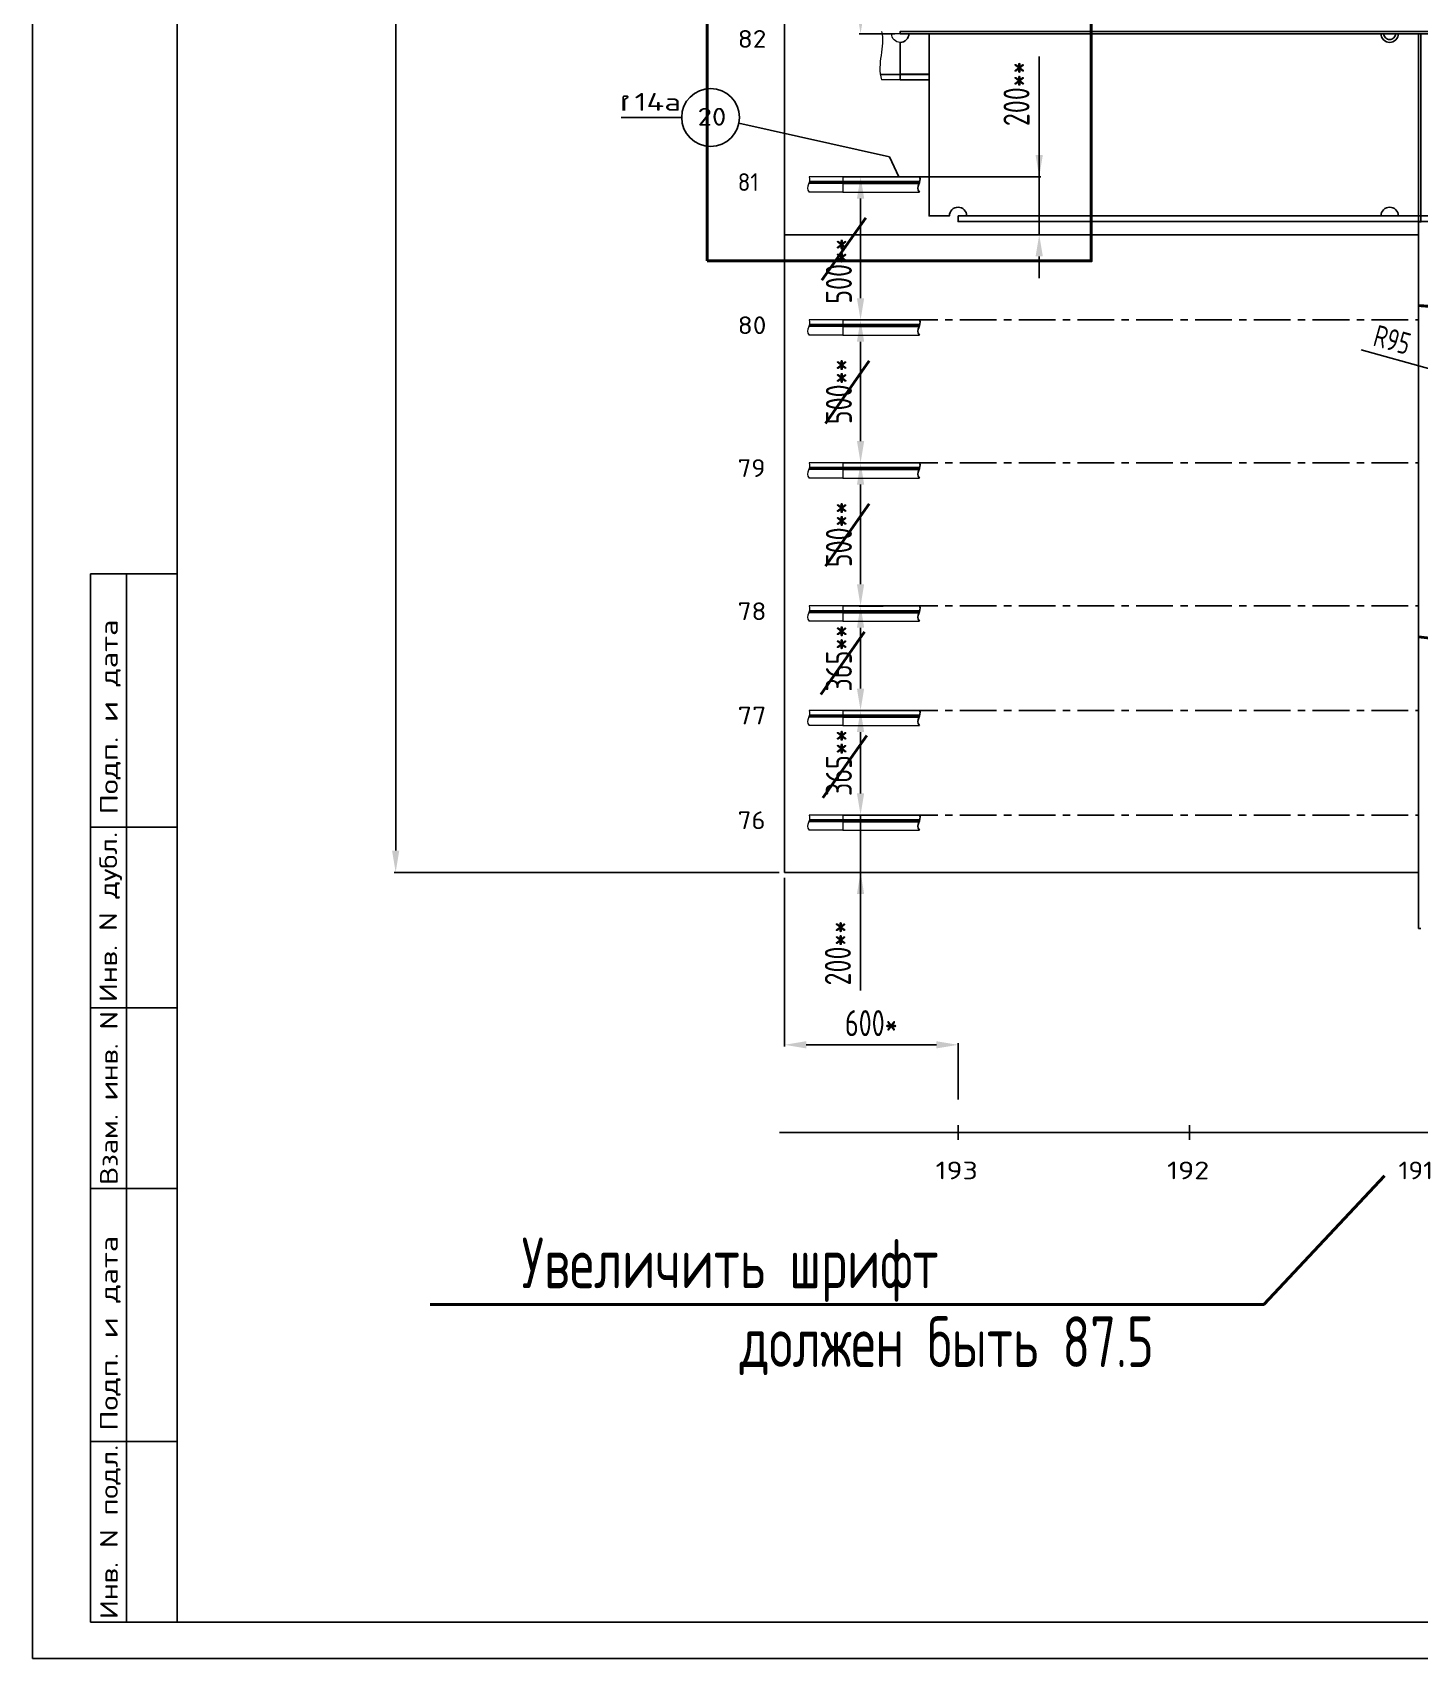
# Model space of a CAD drawing. Header units: millimetres. Extents: x -438477 to 631584, y 118817 to 676146.
# Drawn here: x 154777 to 159571, y 334009 to 339631 of the extents above; entities that cross this region are included whole.
import ezdxf
from ezdxf.enums import TextEntityAlignment as Align

# ---------------------------------------------------------------- set-up
doc = ezdxf.new("R2010")
doc.units = ezdxf.units.MM
doc.linetypes.add('AVEVASOLID', pattern=[7.5, 7.5])
doc.linetypes.add('CENTERX2', pattern=[20.32, 12.7, -2.54, 2.54, -2.54])
doc.layers.get('Defpoints').update_dxf_attribs({"linetype": 'CONTINUOUS'})
for name, color, linetype in [('-1203', 7, 'CONTINUOUS'), ('20_1', 1, 'CONTINUOUS'), ('20_FORMAT', 140, 'CONTINUOUS'), ('20_POZ', 4, 'CONTINUOUS'), ('20_TEXT', 1, 'CONTINUOUS')]:
    doc.layers.add(name, color=color, linetype=linetype)
doc.styles.add('SIMPLEX', font='simplex.shx', dxfattribs={"width": 0.7})
doc.linetypes.add('Шов_Монтажный', pattern='A,0.75,-0.0001,["/",Standard,S=1,R=0,X=0,Y=-0.5],0.75', length=1.5001)
doc.dimstyles.new('Lineyny', dxfattribs={"dimscale": 30, "dimtxt": 3, "dimasz": 2.5, "dimexe": 0.18, "dimexo": 0.625, "dimgap": 1, "dimtad": 1, "dimdec": 0, "dimlfac": -1, "dimzin": 0, "dimtxsty": 'SIMPLEX', "dimcen": 0, "dimdle": 0.38, "dimclrd": 2, "dimclre": 2, "dimclrt": 2, "dimadec": 0, "dimazin": 0, "dimtfac": 1, "dimtdec": 0, "dimtmove": 0, "dimatfit": 0, "dimfxl": 1, "dimtolj": 1, "dimtzin": 0, "dimlwd": -1, "dimarcsym": 0})

# ---------------------------------------------------------------- blocks, each defined once
blk = doc.blocks.new('*D6')
at = {"layer": '20_1', "color": 2, "lineweight": -2, "ltscale": 30, "transparency": 16777216}
for p, q in [((157357.6, 347028.2), (156027, 347028.2)), ((157357.6, 336727.2), (156027, 336727.2))]:
    blk.add_line(p, q, dxfattribs=at)
at = {"layer": '20_1', "color": 2, "ltscale": 30, "transparency": 16777216}
blk.add_line((156032.4, 346953.2), (156032.4, 336802.2), dxfattribs=at)
at = {"layer": '20_1', "color": 2, "ltscale": 25, "transparency": 16777216}
for points in [[(156044.9, 346953.2), (156019.9, 346953.2), (156032.4, 347028.2)], [(156019.9, 336802.2), (156044.9, 336802.2), (156032.4, 336727.2)]]:
    blk.add_solid(points, dxfattribs=at)
at = {"layer": 'Defpoints', "color": 0, "ltscale": 25, "transparency": 16777216}
for p in [(157376.4, 347028.2), (156032.4, 336727.2), (157376.4, 336727.2)]:
    blk.add_point(p, dxfattribs=at)
at = {"layer": '20_1', "color": 2, "ltscale": 25, "transparency": 16777216, "insert": (155955.5, 341877.7), "char_height": 90, "attachment_point": 5, "rotation": 90, "style": 'SIMPLEX'}
blk.add_mtext('\\A1;10300*', dxfattribs=at)
blk = doc.blocks.new('*D10')
at = {"layer": '20_1', "color": 2, "ltscale": 30, "transparency": 16777216}
for p, q in [((157639.4, 337000.4), (157639.4, 337075.4)), ((157639.4, 336727.2), (157639.4, 336925.4)), ((157639.4, 336727.2), (157639.4, 336318.8)), ((157639.4, 336652.2), (157639.4, 336577.2))]:
    blk.add_line(p, q, dxfattribs=at)
at = {"layer": '20_1', "color": 2, "lineweight": -2, "ltscale": 30, "transparency": 16777216}
for p, q in [((157766, 336925.4), (157634, 336925.4)), ((157766, 336727.2), (157634, 336727.2))]:
    blk.add_line(p, q, dxfattribs=at)
at = {"layer": '20_1', "color": 2, "ltscale": 25, "transparency": 16777216}
for points in [[(157626.9, 337000.4), (157651.9, 337000.4), (157639.4, 336925.4)], [(157651.9, 336652.2), (157626.9, 336652.2), (157639.4, 336727.2)]]:
    blk.add_solid(points, dxfattribs=at)
at = {"layer": 'Defpoints', "color": 0, "ltscale": 25, "transparency": 16777216}
for p in [(157639.4, 336925.4), (157784.8, 336925.4), (157784.8, 336727.2)]:
    blk.add_point(p, dxfattribs=at)
at = {"layer": '20_1', "color": 2, "ltscale": 25, "transparency": 16777216, "insert": (157560.9, 336448), "char_height": 90, "attachment_point": 5, "rotation": 90, "style": 'SIMPLEX'}
blk.add_mtext('\\A1;200**', dxfattribs=at)
blk = doc.blocks.new('*D11')
at = {"layer": '20_1', "color": 2, "lineweight": -2, "ltscale": 30, "transparency": 16777216}
for p, q in [((157737, 337287.4), (157634, 337287.4)), ((157737, 336925.4), (157634, 336925.4))]:
    blk.add_line(p, q, dxfattribs=at)
at = {"layer": '20_1', "color": 2, "ltscale": 30, "transparency": 16777216}
blk.add_line((157639.4, 337000.4), (157639.4, 337212.4), dxfattribs=at)
at = {"layer": '20_1', "color": 2, "ltscale": 25, "transparency": 16777216}
for points in [[(157651.9, 337212.4), (157626.9, 337212.4), (157639.4, 337287.4)], [(157626.9, 337000.4), (157651.9, 337000.4), (157639.4, 336925.4)]]:
    blk.add_solid(points, dxfattribs=at)
at = {"layer": 'Defpoints', "color": 0, "ltscale": 25, "transparency": 16777216}
for p in [(157639.4, 337287.4), (157755.8, 337287.4), (157755.8, 336925.4)]:
    blk.add_point(p, dxfattribs=at)
at = {"layer": '20_1', "color": 2, "ltscale": 25, "transparency": 16777216, "insert": (157564.4, 337106.4), "char_height": 90, "attachment_point": 5, "rotation": 90, "style": 'SIMPLEX'}
blk.add_mtext('\\A1;365**', dxfattribs=at)
blk = doc.blocks.new('*D12')
at = {"layer": '20_1', "color": 2, "lineweight": -2, "ltscale": 30, "transparency": 16777216}
for p, q in [((157716.8, 337648.2), (157634, 337648.2)), ((157716.8, 337287.4), (157634, 337287.4))]:
    blk.add_line(p, q, dxfattribs=at)
at = {"layer": '20_1', "color": 2, "ltscale": 30, "transparency": 16777216}
blk.add_line((157639.4, 337573.2), (157639.4, 337362.4), dxfattribs=at)
at = {"layer": '20_1', "color": 2, "ltscale": 25, "transparency": 16777216}
for points in [[(157651.9, 337573.2), (157626.9, 337573.2), (157639.4, 337648.2)], [(157626.9, 337362.4), (157651.9, 337362.4), (157639.4, 337287.4)]]:
    blk.add_solid(points, dxfattribs=at)
at = {"layer": 'Defpoints', "color": 0, "ltscale": 25, "transparency": 16777216}
for p in [(157735.5, 337648.2), (157639.4, 337287.4), (157735.5, 337287.4)]:
    blk.add_point(p, dxfattribs=at)
at = {"layer": '20_1', "color": 2, "ltscale": 25, "transparency": 16777216, "insert": (157564.4, 337467.8), "char_height": 90, "attachment_point": 5, "rotation": 90, "style": 'SIMPLEX'}
blk.add_mtext('\\A1;365**', dxfattribs=at)
blk = doc.blocks.new('*D13')
at = {"layer": '20_1', "color": 2, "lineweight": -2, "ltscale": 30, "transparency": 16777216}
for p, q in [((157718, 338143.2), (157634, 338143.2)), ((157718, 337648.2), (157634, 337648.2))]:
    blk.add_line(p, q, dxfattribs=at)
at = {"layer": '20_1', "color": 2, "ltscale": 30, "transparency": 16777216}
blk.add_line((157639.4, 338068.2), (157639.4, 337723.2), dxfattribs=at)
at = {"layer": '20_1', "color": 2, "ltscale": 25, "transparency": 16777216}
for points in [[(157651.9, 338068.2), (157626.9, 338068.2), (157639.4, 338143.2)], [(157626.9, 337723.2), (157651.9, 337723.2), (157639.4, 337648.2)]]:
    blk.add_solid(points, dxfattribs=at)
at = {"layer": 'Defpoints', "color": 0, "ltscale": 25, "transparency": 16777216}
for p in [(157736.8, 338143.2), (157639.4, 337648.2), (157736.8, 337648.2)]:
    blk.add_point(p, dxfattribs=at)
at = {"layer": '20_1', "color": 2, "ltscale": 25, "transparency": 16777216, "insert": (157564.4, 337895.7), "char_height": 90, "attachment_point": 5, "rotation": 90, "style": 'SIMPLEX'}
blk.add_mtext('\\A1;500**', dxfattribs=at)
blk = doc.blocks.new('*D14')
at = {"layer": '20_1', "color": 2, "lineweight": -2, "ltscale": 30, "transparency": 16777216}
for p, q in [((157678.6, 338637.2), (157634, 338637.2)), ((157678.6, 338143.2), (157634, 338143.2))]:
    blk.add_line(p, q, dxfattribs=at)
at = {"layer": '20_1', "color": 2, "ltscale": 30, "transparency": 16777216}
blk.add_line((157639.4, 338562.2), (157639.4, 338218.2), dxfattribs=at)
at = {"layer": '20_1', "color": 2, "ltscale": 25, "transparency": 16777216}
for points in [[(157651.9, 338562.2), (157626.9, 338562.2), (157639.4, 338637.2)], [(157626.9, 338218.2), (157651.9, 338218.2), (157639.4, 338143.2)]]:
    blk.add_solid(points, dxfattribs=at)
at = {"layer": 'Defpoints', "color": 0, "ltscale": 25, "transparency": 16777216}
for p in [(157697.4, 338637.2), (157639.4, 338143.2), (157697.4, 338143.2)]:
    blk.add_point(p, dxfattribs=at)
at = {"layer": '20_1', "color": 2, "ltscale": 25, "transparency": 16777216, "insert": (157564.4, 338390.2), "char_height": 90, "attachment_point": 5, "rotation": 90, "style": 'SIMPLEX'}
blk.add_mtext('\\A1;500**', dxfattribs=at)
blk = doc.blocks.new('*D15')
at = {"layer": '20_1', "color": 2, "lineweight": -2, "ltscale": 30, "transparency": 16777216}
for p, q in [((157747.1, 340122.2), (157634, 340122.2)), ((157757.6, 339627.2), (157634, 339627.2))]:
    blk.add_line(p, q, dxfattribs=at)
at = {"layer": '20_1', "color": 2, "ltscale": 30, "transparency": 16777216}
blk.add_line((157639.4, 339702.2), (157639.4, 340047.2), dxfattribs=at)
at = {"layer": '20_1', "color": 2, "ltscale": 25, "transparency": 16777216}
for points in [[(157651.9, 340047.2), (157626.9, 340047.2), (157639.4, 340122.2)], [(157626.9, 339702.2), (157651.9, 339702.2), (157639.4, 339627.2)]]:
    blk.add_solid(points, dxfattribs=at)
at = {"layer": 'Defpoints', "color": 0, "ltscale": 25, "transparency": 16777216}
for p in [(157639.4, 340122.2), (157765.9, 340122.2), (157776.4, 339627.2)]:
    blk.add_point(p, dxfattribs=at)
at = {"layer": '20_1', "color": 2, "ltscale": 25, "transparency": 16777216, "insert": (157564.4, 339904), "char_height": 90, "attachment_point": 5, "rotation": 90, "style": 'SIMPLEX'}
blk.add_mtext('\\A1;500**', dxfattribs=at)
blk = doc.blocks.new('*D21')
at = {"layer": '20_1', "color": 2, "lineweight": -2, "ltscale": 30, "transparency": 16777216}
for p, q in [((157707.6, 339132.2), (157634, 339132.2)), ((157707.6, 338637.2), (157634, 338637.2))]:
    blk.add_line(p, q, dxfattribs=at)
at = {"layer": '20_1', "color": 2, "ltscale": 30, "transparency": 16777216}
blk.add_line((157639.4, 339057.2), (157639.4, 338712.2), dxfattribs=at)
at = {"layer": '20_1', "color": 2, "ltscale": 25, "transparency": 16777216}
for points in [[(157651.9, 339057.2), (157626.9, 339057.2), (157639.4, 339132.2)], [(157626.9, 338712.2), (157651.9, 338712.2), (157639.4, 338637.2)]]:
    blk.add_solid(points, dxfattribs=at)
at = {"layer": 'Defpoints', "color": 0, "ltscale": 25, "transparency": 16777216}
for p in [(157726.4, 339132.2), (157639.4, 338637.2), (157726.4, 338637.2)]:
    blk.add_point(p, dxfattribs=at)
at = {"layer": '20_1', "color": 2, "ltscale": 25, "transparency": 16777216, "insert": (157564.4, 338806.6), "char_height": 90, "attachment_point": 5, "rotation": 90, "style": 'SIMPLEX'}
blk.add_mtext('\\A1;500**', dxfattribs=at)
blk = doc.blocks.new('*D38')
at = {"layer": '20_1', "color": 2, "lineweight": -2, "ltscale": 30, "transparency": 16777216}
for p, q in [((157376.4, 336708.5), (157376.4, 336125.4)), ((157976.4, 335941.8), (157976.4, 336136.2))]:
    blk.add_line(p, q, dxfattribs=at)
at = {"layer": '20_1', "color": 2, "ltscale": 30, "transparency": 16777216}
blk.add_line((157451.4, 336130.8), (157901.4, 336130.8), dxfattribs=at)
at = {"layer": '20_1', "color": 2, "ltscale": 25, "transparency": 16777216}
for points in [[(157451.4, 336143.3), (157451.4, 336118.3), (157376.4, 336130.8)], [(157901.4, 336118.3), (157901.4, 336143.3), (157976.4, 336130.8)]]:
    blk.add_solid(points, dxfattribs=at)
at = {"layer": 'Defpoints', "color": 0, "ltscale": 25, "transparency": 16777216}
for p in [(157376.4, 336727.2), (157976.4, 336130.8), (157976.4, 335923)]:
    blk.add_point(p, dxfattribs=at)
at = {"layer": '20_1', "color": 2, "ltscale": 25, "transparency": 16777216, "insert": (157676.4, 336205.8), "char_height": 90, "attachment_point": 5, "style": 'SIMPLEX'}
blk.add_mtext('\\A1;600*', dxfattribs=at)
blk = doc.blocks.new('*D40')
at = {"layer": '20_1', "color": 2, "ltscale": 30, "transparency": 16777216}
for p, q in [((158256.9, 339132.2), (158256.9, 339548.5)), ((158256.9, 339207.2), (158256.9, 339282.2)), ((158256.9, 339132.2), (158256.9, 338932.2)), ((158256.9, 338857.2), (158256.9, 338782.2))]:
    blk.add_line(p, q, dxfattribs=at)
at = {"layer": '20_1', "color": 2, "lineweight": -2, "ltscale": 30, "transparency": 16777216}
for p, q in [((157829.1, 339132.2), (158262.3, 339132.2)), ((157829.1, 338932.2), (158262.3, 338932.2))]:
    blk.add_line(p, q, dxfattribs=at)
at = {"layer": '20_1', "color": 2, "ltscale": 25, "transparency": 16777216}
for points in [[(158244.4, 339207.2), (158269.4, 339207.2), (158256.9, 339132.2)], [(158269.4, 338857.2), (158244.4, 338857.2), (158256.9, 338932.2)]]:
    blk.add_solid(points, dxfattribs=at)
at = {"layer": 'Defpoints', "color": 0, "ltscale": 25, "transparency": 16777216}
for p in [(157810.4, 339132.2), (157810.4, 338932.2), (158256.9, 338932.2)]:
    blk.add_point(p, dxfattribs=at)
at = {"layer": '20_1', "color": 2, "ltscale": 25, "transparency": 16777216, "insert": (158178.4, 339419.3), "char_height": 90, "attachment_point": 5, "rotation": 90, "style": 'SIMPLEX'}
blk.add_mtext('\\A1;200**', dxfattribs=at)
blk = doc.blocks.new('*D210')
at = {"layer": '20_1', "color": 2, "ltscale": 25, "transparency": 16777216}
for p, q in [((159611.1, 338466.7), (159370.3, 338533.7)), ((159762.9, 338424.5), (159671.3, 338450))]:
    blk.add_line(p, q, dxfattribs=at)
at = {"layer": '20_1', "color": 2, "lineweight": 40, "ltscale": 25, "transparency": 16777216}
blk.add_solid([(159613.9, 338476.8), (159608.3, 338456.7), (159671.3, 338450)], dxfattribs=at)
at = {"layer": 'Defpoints', "color": 0, "lineweight": 40, "ltscale": 25, "transparency": 16777216}
for p in [(159671.3, 338450), (159762.9, 338424.5)]:
    blk.add_point(p, dxfattribs=at)
at = {"layer": '20_1', "color": 2, "lineweight": 40, "ltscale": 25, "transparency": 16777216, "insert": (159477.3, 338568.8), "char_height": 75, "attachment_point": 5, "rotation": 344.4594, "style": 'SIMPLEX'}
blk.add_mtext('\\A1;R95', dxfattribs=at)

msp = doc.modelspace()

# ---------------------------------------------------------------- linework, layer by layer
at = {"layer": '-1203', "color": 12, "linetype": 'AVEVASOLID', "lineweight": 0}
for p, q in [((157844.103, 339116.085), (157577.622, 339116.085)), ((157842.793, 339112.057), (157577.622, 339112.057)), ((157844.103, 338621.069), (157577.622, 338621.069)), ((157842.793, 338617.041), (157577.622, 338617.041)), ((157844.103, 338127.065), (157577.622, 338127.065)), ((157842.793, 338123.037), (157577.622, 338123.037)), ((157844.103, 337632.065), (157577.622, 337632.065)), ((157842.793, 337628.037), (157577.622, 337628.037)), ((157844.103, 337271.254), (157577.622, 337271.254)), ((157842.793, 337267.226), (157577.622, 337267.226)), ((157844.103, 336909.248), (157577.622, 336909.248)), ((157842.793, 336905.22), (157577.622, 336905.22))]:
    msp.add_line(p, q, dxfattribs=at)
for points in [[(157577.622, 339132.235), (157577.622, 339079.403), (157842.853, 339079.403)], [(157577.622, 339116.085), (157577.622, 339109.158), (157841.703, 339109.158)], [(157577.622, 339112.057), (157577.622, 339116.085), (157844.103, 339116.085)], [(157577.622, 338637.219), (157577.622, 338584.387), (157842.853, 338584.387)], [(157577.622, 338621.069), (157577.622, 338614.142), (157841.703, 338614.142)], [(157577.622, 338617.041), (157577.622, 338621.069), (157844.103, 338621.069)], [(157577.622, 338143.215), (157577.622, 338090.383), (157842.853, 338090.383)], [(157577.622, 338127.065), (157577.622, 338120.137), (157841.703, 338120.137)], [(157577.622, 338123.037), (157577.622, 338127.065), (157844.103, 338127.065)], [(157577.622, 337648.215), (157577.622, 337595.383), (157842.853, 337595.383)], [(157577.622, 337632.065), (157577.622, 337625.138), (157841.703, 337625.138)], [(157577.622, 337628.037), (157577.622, 337632.065), (157844.103, 337632.065)], [(157577.622, 337287.404), (157577.622, 337234.572), (157842.853, 337234.572)], [(157577.622, 337271.254), (157577.622, 337264.327), (157841.703, 337264.327)], [(157577.622, 337267.226), (157577.622, 337271.254), (157844.103, 337271.254)], [(157577.622, 336925.398), (157577.622, 336872.566), (157842.853, 336872.566)], [(157577.622, 336909.248), (157577.622, 336902.321), (157841.703, 336902.321)], [(157577.622, 336905.22), (157577.622, 336909.248), (157844.103, 336909.248)]]:
    msp.add_lwpolyline(points, dxfattribs=at)
at = {"layer": '20_1', "color": 6, "linetype": 'Шов_Монтажный', "ltscale": 100}
for p, q in [((157376.357, 341147.219), (157376.357, 338932.22)), ((157376.357, 338932.22), (157376.357, 336727.221)), ((157376.357, 336727.221), (159568.355, 336727.221))]:
    msp.add_line(p, q, dxfattribs=at)
at = {"layer": '20_1', "color": 252, "lineweight": 0, "ltscale": 30}
msp.add_line((157776.369, 339627.221), (157710.287, 339627.221), dxfattribs=at)
at = {"layer": '20_1', "color": 0, "linetype": 'AVEVASOLID'}
for p, q in [((157776.369, 339635.22), (157776.369, 339627.221)), ((157776.369, 339627.221), (163366.353, 339627.221)), ((159568.355, 339627.221), (159568.355, 336533.221)), ((159568.355, 339616.22), (159568.355, 339008.221)), ((159568.355, 336533.221), (159576.357, 336533.221)), ((159568.355, 336533.221), (159576.357, 336533.221)), ((159568.355, 336533.221), (159576.357, 336533.221))]:
    msp.add_line(p, q, dxfattribs=at)
at = {"layer": '20_1', "color": 252, "linetype": 'AVEVASOLID', "lineweight": 0}
for p, q in [((157461.072, 339112.057), (157577.622, 339112.057)), ((157462.382, 339116.085), (157577.622, 339116.085)), ((157461.072, 338617.041), (157577.622, 338617.041)), ((157462.382, 338621.069), (157577.622, 338621.069)), ((157461.072, 338123.037), (157577.622, 338123.037)), ((157462.382, 338127.065), (157577.622, 338127.065)), ((157461.072, 337628.037), (157577.622, 337628.037)), ((157462.382, 337632.065), (157577.622, 337632.065)), ((157461.072, 337267.226), (157577.622, 337267.226)), ((157462.382, 337271.254), (157577.622, 337271.254)), ((157461.072, 336905.22), (157577.622, 336905.22)), ((157462.382, 336909.248), (157577.622, 336909.248))]:
    msp.add_line(p, q, dxfattribs=at)
at = {"layer": '20_1', "color": 252, "lineweight": 0, "ltscale": 25}
for p, q in [((157577.622, 339132.235), (157461.132, 339132.235)), ((157577.622, 338637.219), (157461.132, 338637.219)), ((157577.622, 338143.215), (157461.132, 338143.215)), ((157577.622, 337648.215), (157461.132, 337648.215)), ((157577.622, 337287.404), (157461.132, 337287.404)), ((157577.622, 336925.398), (157461.132, 336925.398))]:
    msp.add_line(p, q, dxfattribs=at)
at = {"layer": '20_1', "color": 3, "linetype": 'CENTERX2', "ltscale": 10}
for p, q in [((157576.357, 339132.235), (157876.345, 339132.235)), ((157576.357, 338637.219), (159568.355, 338637.219)), ((157576.357, 338143.215), (159568.355, 338143.215)), ((157576.357, 337648.215), (159568.355, 337648.215)), ((157576.357, 337287.404), (159568.355, 337287.404)), ((157576.357, 336925.398), (159568.355, 336925.398))]:
    msp.add_line(p, q, dxfattribs=at)
at = {"layer": '20_1', "ltscale": 25}
for p, q in [((157577.622, 339132.235), (157842.853, 339132.235)), ((157577.622, 338637.219), (157842.853, 338637.219)), ((157577.622, 338143.215), (157842.853, 338143.215)), ((157577.622, 337648.215), (157842.853, 337648.215)), ((157577.622, 337287.404), (157842.853, 337287.404)), ((157577.622, 336925.398), (157842.853, 336925.398))]:
    msp.add_line(p, q, dxfattribs=at)
at = {"layer": '20_1', "color": 92, "linetype": 'AVEVASOLID', "lineweight": 0}
msp.add_line((157376.357, 338933.95), (157376.357, 338932.22), dxfattribs=at)
at = {"layer": '20_1', "color": 6, "linetype": 'AVEVASOLID'}
for p, q in [((157376.357, 338932.22), (159568.355, 338932.22)), ((159568.355, 338932.22), (157376.357, 338932.22))]:
    msp.add_line(p, q, dxfattribs=at)
at = {"layer": '20_1', "linetype": 'AVEVASOLID'}
msp.add_line((157359.554, 335827.729), (169916.363, 335827.729), dxfattribs=at)
at = {"layer": '20_1', "color": 30, "lineweight": 40, "ltscale": 25}
msp.add_lwpolyline([(157109.187, 338841.496), (158436.534, 338841.496), (158436.534, 339902.474), (157109.187, 339902.474)], close=True, dxfattribs=at)
at = {"layer": '20_1', "color": 252, "linetype": 'AVEVASOLID', "lineweight": 0}
msp.add_lwpolyline([(157707.444, 339487.222), (157776.357, 339487.222), (157776.357, 339597.219, -0.19888391), (157755.141, 339606.008, -0.19892856), (157746.358, 339627.221)], format="xyb", dxfattribs=at)
msp.add_lwpolyline([(157707.444, 339487.222), (157776.357, 339487.222), (157776.357, 339597.219, -0.19888391), (157755.141, 339606.008, -0.19892856), (157746.358, 339627.221)], format="xyb", dxfattribs=at)
msp.add_lwpolyline([(157707.444, 339487.222), (157776.357, 339487.222), (157776.357, 339597.219, -0.19888391), (157755.141, 339606.008, -0.19892856), (157746.358, 339627.221)], format="xyb", dxfattribs=at)
at = {"layer": '20_1', "linetype": 'AVEVASOLID'}
for points in [[(168946.358, 339627.221), (159696.346, 339627.221, -0.19890833), (159690.487, 339613.079, -0.19890833), (159676.345, 339607.22, -0.19890833), (159662.203, 339613.079, -0.19890833), (159656.344, 339627.221), (159488.338, 339627.221, -0.19890833), (159482.479, 339613.079, -0.19890833), (159468.337, 339607.22, -0.19890833), (159454.195, 339613.079, -0.19890833), (159448.336, 339627.221), (157806.356, 339627.221, -0.19892856), (157797.573, 339606.008, -0.19888391), (157776.357, 339597.219), (157776.357, 339467.221), (157876.345, 339467.221)], [(157876.345, 339487.222), (157776.357, 339487.222), (157776.357, 339597.219, 0.19888391), (157797.573, 339606.008, 0.19892856), (157806.356, 339627.221)], [(157876.345, 339487.222), (157776.357, 339487.222), (157776.357, 339597.219, 0.19888391), (157797.573, 339606.008, 0.19892856), (157806.356, 339627.221)], [(157876.345, 339487.222), (157776.357, 339487.222), (157776.357, 339597.219, 0.19888391), (157797.573, 339606.008, 0.19892856), (157806.356, 339627.221)], [(157806.356, 339627.221), (159448.336, 339627.221, 0.19890833), (159454.195, 339613.079, 0.19890833), (159468.337, 339607.22, 0.19890833), (159482.479, 339613.079, 0.19890833), (159488.338, 339627.221), (159656.344, 339627.221, 0.19890833), (159662.203, 339613.079, 0.19890833), (159676.345, 339607.22, 0.19890833), (159690.487, 339613.079, 0.19890833), (159696.346, 339627.221), (168946.358, 339627.221, 0.19892856), (168955.141, 339606.008, 0.19888391), (168976.357, 339597.219), (168976.357, 339487.222), (168876.369, 339487.222)], [(157806.356, 339627.221), (159448.336, 339627.221, 0.19890833), (159454.195, 339613.079, 0.19890833), (159468.337, 339607.22, 0.19890833), (159482.479, 339613.079, 0.19890833), (159488.338, 339627.221), (159656.344, 339627.221, 0.19890833), (159662.203, 339613.079, 0.19890833), (159676.345, 339607.22, 0.19890833), (159690.487, 339613.079, 0.19890833), (159696.346, 339627.221), (168946.358, 339627.221, 0.19892856), (168955.141, 339606.008, 0.19888391), (168976.357, 339597.219), (168976.357, 339487.222), (168876.369, 339487.222)], [(157806.356, 339627.221), (159448.336, 339627.221, 0.19890833), (159454.195, 339613.079, 0.19890833), (159468.337, 339607.22, 0.19890833), (159482.479, 339613.079, 0.19890833), (159488.338, 339627.221), (159656.344, 339627.221, 0.19890833), (159662.203, 339613.079, 0.19890833), (159676.345, 339607.22, 0.19890833), (159690.487, 339613.079, 0.19890833), (159696.346, 339627.221), (168946.358, 339627.221, 0.19892856), (168955.141, 339606.008, 0.19888391), (168976.357, 339597.219), (168976.357, 339487.222), (168876.369, 339487.222)], [(159646.358, 339627.221), (159498.323, 339627.221, -0.19892856), (159489.541, 339606.008, -0.19888391), (159468.325, 339597.219, -0.19888391), (159447.109, 339606.008, -0.19892856), (159438.326, 339627.221), (157876.345, 339627.221), (157876.345, 338997.219), (157946.334, 338997.219, -0.19890833), (157955.123, 339018.432, -0.19888391), (157976.339, 339027.221, -0.19893275), (157997.548, 339018.432, -0.19890833), (158006.337, 338997.219), (159438.326, 338997.219, -0.19892856), (159447.109, 339018.432, -0.19888391), (159468.325, 339027.221, -0.19888391), (159489.541, 339018.432, -0.19892856), (159498.323, 338997.219), (159646.358, 338997.219, -0.19892856)]]:
    msp.add_lwpolyline(points, format="xyb", dxfattribs=at)
at = {"layer": '20_1', "color": 0, "linetype": 'AVEVASOLID'}
for points in [[(157776.369, 339627.221), (168976.357, 339627.221), (168976.357, 339635.22), (157776.369, 339635.22), (157776.369, 339627.221)], [(159568.355, 339626.22), (159568.355, 338976.22), (159576.357, 338976.22), (159576.357, 339626.22), (159568.355, 339626.22)]]:
    msp.add_lwpolyline(points, dxfattribs=at)
at = {"layer": '20_1', "color": 252, "linetype": 'AVEVASOLID', "lineweight": 0}
for points in [[(157707.619, 339485.967), (157776.357, 339485.967), (157776.357, 339467.221)], [(157776.357, 339467.221), (157711.824, 339467.221)], [(157577.622, 339116.085), (157577.622, 339109.158), (157459.982, 339109.158)], [(157577.622, 339132.235), (157577.622, 339079.403), (157461.132, 339079.403)], [(157577.622, 339112.057), (157577.622, 339116.085), (157462.382, 339116.085)], [(157577.622, 338637.219), (157577.622, 338584.387), (157461.132, 338584.387)], [(157577.622, 338621.069), (157577.622, 338614.142), (157459.982, 338614.142)], [(157577.622, 338617.041), (157577.622, 338621.069), (157462.382, 338621.069)], [(157577.622, 338143.215), (157577.622, 338090.383), (157461.132, 338090.383)], [(157577.622, 338127.065), (157577.622, 338120.137), (157459.982, 338120.137)], [(157577.622, 338123.037), (157577.622, 338127.065), (157462.382, 338127.065)], [(157577.622, 337632.065), (157577.622, 337625.138), (157459.982, 337625.138)], [(157577.622, 337648.215), (157577.622, 337595.383), (157461.132, 337595.383)], [(157577.622, 337628.037), (157577.622, 337632.065), (157462.382, 337632.065)], [(157577.622, 337287.404), (157577.622, 337234.572), (157461.132, 337234.572)], [(157577.622, 337271.254), (157577.622, 337264.327), (157459.982, 337264.327)], [(157577.622, 337267.226), (157577.622, 337271.254), (157462.382, 337271.254)], [(157577.622, 336909.248), (157577.622, 336902.321), (157459.982, 336902.321)], [(157577.622, 336925.398), (157577.622, 336872.566), (157461.132, 336872.566)], [(157577.622, 336905.22), (157577.622, 336909.248), (157462.382, 336909.248)]]:
    msp.add_lwpolyline(points, dxfattribs=at)
at = {"layer": '20_1', "linetype": 'AVEVASOLID'}
for points in [[(157876.345, 339485.967), (157776.357, 339485.967), (157776.357, 339467.221)], [(157776.357, 339467.221), (157876.345, 339467.221)], [(157976.339, 338997.219), (160669.344, 338997.219), (160669.344, 338977.221), (157976.339, 338977.221), (157976.339, 338997.219)], [(157976.363, 335852.729), (157976.363, 335802.729)], [(158776.363, 335852.729), (158776.363, 335802.729)]]:
    msp.add_lwpolyline(points, dxfattribs=at)
at = {"layer": '20_1', "color": 4, "ltscale": 20}
msp.add_lwpolyline([(157771.971, 339132.235), (157738.906, 339201.185), (157219.091, 339317.801)], dxfattribs=at)
at = {"layer": '20_1', "color": 30, "lineweight": 40, "ltscale": 25}
for points in [[(157657.111, 338990.899), (157505.439, 338774.821)], [(157669.611, 338495.883), (157517.939, 338279.805)], [(157669.611, 338001.878), (157517.939, 337785.8)], [(157653.265, 337558.801), (157501.593, 337342.723)], [(157660.474, 337200.89), (157508.802, 336984.812)], [(159450.107, 335677.576), (159033.221, 335232.9), (156151.565, 335232.9)]]:
    msp.add_lwpolyline(points, dxfattribs=at)
at = {"layer": '20_1', "color": 252, "lineweight": 0, "ltscale": 30}
msp.add_open_spline([(157711.824, 339635.22), (157724.821, 339581), (157694.114, 339524.136), (157711.824, 339467.221)], degree=3, dxfattribs=at)
at = {"layer": '20_1', "color": 252, "lineweight": 0, "ltscale": 25}
for points in [[(157461.132, 339132.235), (157470.995, 339114.046), (157445.368, 339099.113), (157461.132, 339079.403)], [(157461.132, 338637.219), (157470.995, 338619.03), (157445.368, 338604.097), (157461.132, 338584.387)], [(157461.132, 338143.215), (157470.995, 338125.026), (157445.368, 338110.092), (157461.132, 338090.383)], [(157461.132, 337648.215), (157470.995, 337630.026), (157445.368, 337615.092), (157461.132, 337595.383)], [(157461.132, 337287.404), (157470.995, 337269.215), (157445.368, 337254.282), (157461.132, 337234.572)], [(157461.132, 336925.398), (157470.995, 336907.209), (157445.368, 336892.276), (157461.132, 336872.566)]]:
    msp.add_open_spline(points, degree=3, dxfattribs=at)
at = {"layer": '20_1', "color": 0, "ltscale": 25}
for points in [[(157842.853, 339132.235), (157852.716, 339114.046), (157827.089, 339099.113), (157842.853, 339079.403)], [(157842.853, 338637.219), (157852.716, 338619.03), (157827.089, 338604.097), (157842.853, 338584.387)], [(157842.853, 338143.215), (157852.716, 338125.026), (157827.089, 338110.092), (157842.853, 338090.383)], [(157842.853, 337648.215), (157852.716, 337630.026), (157827.089, 337615.092), (157842.853, 337595.383)], [(157842.853, 337287.404), (157852.716, 337269.215), (157827.089, 337254.282), (157842.853, 337234.572)], [(157842.853, 336925.398), (157852.716, 336907.209), (157827.089, 336892.276), (157842.853, 336872.566)]]:
    msp.add_open_spline(points, degree=3, dxfattribs=at)
at = {"layer": '20_1', "color": 30, "lineweight": 40, "ltscale": 25}
for points, knots in [([(159568.355, 338687.046), (159591.016, 338685.853), (159641.767, 338681.768), (159731.148, 338662.528), (159799.997, 338656.951), (159840.358, 338657.466)], [61.2856829, 61.2856829, 61.2856829, 61.2856829, 129.30708467, 214.16109495, 335.12155559, 335.12155559, 335.12155559, 335.12155559]), ([(159568.355, 337541.145), (159594.372, 337537.733), (159658.187, 337531.673), (159749.24, 337536.111), (159813.785, 337539.33), (159840.358, 337540.66)], [122.53777301, 122.53777301, 122.53777301, 122.53777301, 201.2870028, 315.27107807, 395.11573121, 395.11573121, 395.11573121, 395.11573121])]:
    msp.add_open_spline(points, degree=3, knots=knots, dxfattribs=at)
at = {"layer": '20_FORMAT', "color": 7}
for p, q in [((154977.063, 337758.858), (154977.063, 334133.858)), ((155277.063, 337758.858), (154977.063, 337758.858)), ((155102.063, 337758.858), (155102.063, 334133.858)), ((155277.063, 336883.858), (154977.063, 336883.858)), ((155277.063, 336258.858), (154977.063, 336258.858)), ((155277.063, 335633.858), (154977.063, 335633.858)), ((155277.063, 334758.858), (154977.063, 334758.858)), ((155277.063, 334133.858), (154977.063, 334133.858))]:
    msp.add_line(p, q, dxfattribs=at)
at = {"layer": '20_FORMAT', "color": 4}
msp.add_lwpolyline([(154777.063, 334008.858), (175802.063, 334008.858), (175802.063, 348858.858), (154777.063, 348858.858)], close=True, dxfattribs=at)
at = {"layer": '20_FORMAT', "color": 7}
msp.add_lwpolyline([(155277.063, 334133.858), (175677.063, 334133.858), (175677.063, 348733.858), (155277.063, 348733.858)], close=True, dxfattribs=at)
at = {"layer": '20_POZ'}
msp.add_line((157021.041, 339337.45), (156811.796, 339337.45), dxfattribs=at)
at = {"layer": '20_POZ', "color": 7}
msp.add_lwpolyline([(156819.266, 339361.268), (156819.266, 339408.768, -0.41421356), (156821.766, 339411.268), (156832.766, 339411.268, -0.70415525), (156834.353, 339406.836), (156824.516, 339401.157, 0.26794919), (156823.266, 339398.992), (156823.266, 339361.268)], format="xyb", dxfattribs=at)
at = {"layer": '20_POZ'}
msp.add_circle((157121.041, 339337.45), 100, dxfattribs=at)

# ---------------------------------------------------------------- texts
at = {"layer": '20_1', "style": 'SIMPLEX'}
for s, p, p2 in [('82', (157214.654, 339578.489), (157313.82, 339578.489)), ('81', (157214.654, 339083.503), (157287.57, 339083.503)), ('80', (157214.654, 338588.487), (157313.82, 338588.487)), ('79', (157214.654, 338094.483), (157310.904, 338094.483)), ('78', (157214.654, 337599.483), (157313.82, 337599.483)), ('77', (157214.654, 337238.672), (157313.82, 337238.672)), ('76', (157214.654, 336876.666), (157310.904, 336876.666)), ('193', (157898.78, 335665.848), (158044.613, 335665.848)), ('192', (158698.78, 335665.848), (158844.613, 335665.848)), ('191', (159498.78, 335665.848), (159618.363, 335665.848))]:
    msp.add_text(s, height=61.25, dxfattribs=at).set_placement(p, p2, align=Align.ALIGNED)
at = {"layer": '20_1', "color": 30, "lineweight": 40, "ltscale": 25, "style": 'SIMPLEX', "width": 0.7}
for s, p in [('Увеличить шрифт ', (156467.419, 335289.255)), ('должен быть 87.5 ', (157221.536, 335016.732))]:
    msp.add_text(s, height=175, dxfattribs=at).set_placement(p)
at = {"layer": '20_POZ', "style": 'SIMPLEX'}
for s, p, p2 in [('14а', (156858.203, 339360.696), (157018.62, 339360.696)), ('20', (157076.126, 339309.378), (157175.293, 339309.378))]:
    msp.add_text(s, height=61.25, dxfattribs=at).set_placement(p, p2, align=Align.ALIGNED)
at = {"layer": '20_TEXT', "color": 0, "style": 'SIMPLEX'}
for s, p, p2 in [('Подп. и дата', (155071.895, 336927.345), (155071.895, 337601.095)), ('Инв. N дубл.', (155069.172, 336278.592), (155069.172, 336867.758)), ('Взам. инв. N', (155071.738, 335646.574), (155071.738, 336247.407)), ('Подп. и дата', (155071.895, 334796.274), (155071.895, 335470.024)), ('Инв. N подл.', (155071.895, 334144.826), (155071.895, 334748.576))]:
    msp.add_text(s, height=61.25, rotation=90, dxfattribs=at).set_placement(p, p2, align=Align.ALIGNED)

# ---------------------------------------------------------------- dimensions: what is measured, and where the dimension line sits
at = {"layer": '20_1', "ltscale": 30}
for base, p1, p2, text, picture, middle in [((156032.386, 336727.221), (157376.357, 347028.23), (157376.357, 336727.221), '10300*', '*D6', (155955.522, 341877.725)), ((157639.363, 338143.215), (157697.35, 338637.219), (157697.35, 338143.215), '500**', '*D14', (157564.363, 338390.217)), ((157639.363, 337648.215), (157736.782, 338143.215), (157736.782, 337648.215), '500**', '*D13', (157564.363, 337895.715)), ((157639.363, 337287.404), (157735.517, 337648.215), (157735.517, 337287.404), '365**', '*D12', (157564.363, 337467.81)), ((157639.363, 337287.404), (157755.76, 336925.398), (157755.76, 337287.404), '365**', '*D11', (157564.363, 337106.401))]:
    dim = msp.add_linear_dim(base=base, p1=p1, p2=p2, angle=90, text=text, dimstyle='Lineyny', dxfattribs=at)
    dim.commit()
    dim.dimension.update_dxf_attribs({"geometry": picture, "text_midpoint": middle})
for base, p1, p2, text, picture, middle in [((157639.363, 340122.216), (157776.369, 339627.221), (157765.881, 340122.216), '500**', '*D15', (157639.363, 339903.967)), ((158256.904, 338932.22), (157810.399, 339132.235), (157810.399, 338932.22), '<>**', '*D40', (158256.904, 339419.308)), ((157639.363, 338637.219), (157726.351, 339132.235), (157726.351, 338637.219), '500**', '*D21', (157639.363, 338806.622)), ((157639.363, 336925.398), (157784.754, 336727.221), (157784.754, 336925.398), '200**', '*D10', (157639.363, 336447.996))]:
    dim = msp.add_linear_dim(base=base, p1=p1, p2=p2, angle=90, text=text, dimstyle='Lineyny', dxfattribs=at)
    dim.commit()
    dim.dimension.update_dxf_attribs({"geometry": picture, "text_midpoint": middle, "dimtype": 160})
at = {"layer": '20_1', "color": 30, "lineweight": 40, "ltscale": 25}
dim = msp.add_radius_dim(center=(159762.865, 338424.524), mpoint=(159671.338, 338449.976), dimstyle='Lineyny', override={"dimscale": 25}, dxfattribs=at)
dim.commit()
dim.dimension.update_dxf_attribs({"geometry": '*D210', "text_midpoint": (159477.33, 338568.799)})
at = {"layer": '20_1', "ltscale": 30}
dim = msp.add_linear_dim(base=(157976.363, 336130.831), p1=(157376.357, 336727.221), p2=(157976.363, 335923.035), text='<>*', dimstyle='Lineyny', dxfattribs=at)
dim.commit()
dim.dimension.update_dxf_attribs({"geometry": '*D38', "text_midpoint": (157676.36, 336205.831)})

doc.saveas('drawing.dxf')
